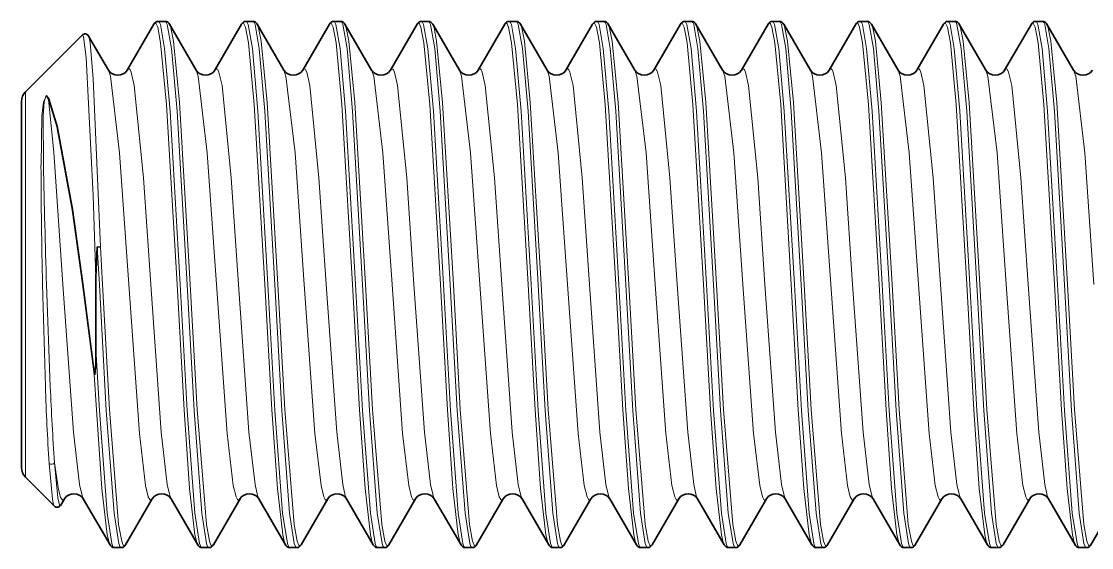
# Model space of a CAD drawing. Extents: x 155 to 1176, y 87 to 946.
# Drawn here: x 567.63 to 573.73, y 196.03 to 199.03 of the extents above; entities that cross this region are included whole.
import ezdxf

# ---------------------------------------------------------------- set-up
doc = ezdxf.new("R2010")
doc.units = 0

msp = doc.modelspace()

# ---------------------------------------------------------------- linework, layer by layer
at = {"color": 7, "lineweight": 35, "ltscale": 0.007572}
for p, q in [((568.3873, 199.0166), (568.2352, 198.7547)), ((568.476, 199.0166), (568.628, 198.7547)), ((568.8873, 199.0166), (568.7352, 198.7547)), ((568.976, 199.0166), (569.128, 198.7547)), ((569.3873, 199.0166), (569.2352, 198.7547)), ((569.476, 199.0166), (569.628, 198.7547)), ((569.8873, 199.0166), (569.7352, 198.7547)), ((569.976, 199.0166), (570.128, 198.7547)), ((570.3873, 199.0166), (570.2352, 198.7547)), ((570.476, 199.0166), (570.628, 198.7547)), ((570.8873, 199.0166), (570.7352, 198.7547)), ((570.976, 199.0166), (571.128, 198.7547)), ((571.3873, 199.0166), (571.2352, 198.7547)), ((571.476, 199.0166), (571.628, 198.7547)), ((571.8873, 199.0166), (571.7352, 198.7547)), ((571.976, 199.0166), (572.128, 198.7547)), ((572.3873, 199.0166), (572.2352, 198.7547)), ((572.476, 199.0166), (572.628, 198.7547)), ((572.8873, 199.0166), (572.7352, 198.7547)), ((572.976, 199.0166), (573.128, 198.7547)), ((573.3873, 199.0166), (573.2352, 198.7547)), ((573.476, 199.0166), (573.628, 198.7547)), ((568.1373, 196.0493), (567.9852, 196.3113)), ((568.226, 196.0493), (568.378, 196.3113)), ((568.6373, 196.0493), (568.4852, 196.3113)), ((568.726, 196.0493), (568.878, 196.3113)), ((569.1373, 196.0493), (568.9852, 196.3113)), ((569.226, 196.0493), (569.378, 196.3113)), ((569.6373, 196.0493), (569.4852, 196.3113)), ((569.726, 196.0493), (569.878, 196.3113)), ((570.1373, 196.0493), (569.9852, 196.3113)), ((570.226, 196.0493), (570.378, 196.3113)), ((570.6373, 196.0493), (570.4852, 196.3113)), ((570.726, 196.0493), (570.878, 196.3113)), ((571.1373, 196.0493), (570.9852, 196.3113)), ((571.226, 196.0493), (571.378, 196.3113)), ((571.6373, 196.0493), (571.4852, 196.3113)), ((571.726, 196.0493), (571.878, 196.3113)), ((572.1373, 196.0493), (571.9852, 196.3113)), ((572.226, 196.0493), (572.378, 196.3113)), ((572.6373, 196.0493), (572.4852, 196.3113)), ((572.726, 196.0493), (572.878, 196.3113)), ((573.1373, 196.0493), (572.9852, 196.3113)), ((573.226, 196.0493), (573.378, 196.3113)), ((573.6373, 196.0493), (573.4852, 196.3113)), ((573.726, 196.0493), (573.878, 196.3113))]:
    msp.add_line(p, q, dxfattribs=at)
at = {"color": 7, "lineweight": 35, "ltscale": 0.000984192}
for p, q in [((568.4119, 199.033), (568.4513, 199.033)), ((568.9119, 199.033), (568.9513, 199.033)), ((569.4119, 199.033), (569.4513, 199.033)), ((569.9119, 199.033), (569.9513, 199.033)), ((570.4119, 199.033), (570.4513, 199.033)), ((570.9119, 199.033), (570.9513, 199.033)), ((571.4119, 199.033), (571.4513, 199.033)), ((571.9119, 199.033), (571.9513, 199.033)), ((572.4119, 199.033), (572.4513, 199.033)), ((572.9119, 199.033), (572.9513, 199.033)), ((573.4119, 199.033), (573.4513, 199.033)), ((568.1619, 196.033), (568.2013, 196.033)), ((568.6619, 196.033), (568.7013, 196.033)), ((569.1619, 196.033), (569.2013, 196.033)), ((569.6619, 196.033), (569.7013, 196.033)), ((570.1619, 196.033), (570.2013, 196.033)), ((570.6619, 196.033), (570.7013, 196.033)), ((571.1619, 196.033), (571.2013, 196.033)), ((571.6619, 196.033), (571.7013, 196.033)), ((572.1619, 196.033), (572.2013, 196.033)), ((572.6619, 196.033), (572.7013, 196.033)), ((573.1619, 196.033), (573.2013, 196.033)), ((573.6619, 196.033), (573.7013, 196.033))]:
    msp.add_line(p, q, dxfattribs=at)
at = {"color": 7, "lineweight": 35, "ltscale": 0.011419}
msp.add_line((567.6558, 198.6321), (567.9788, 198.9551), dxfattribs=at)
at = {"color": 7, "lineweight": 35, "ltscale": 0.005623}
msp.add_line((568.0151, 198.9492), (568.128, 198.7547), dxfattribs=at)
at = {"color": 7, "lineweight": 13, "ltscale": 0.040653}
msp.add_line((567.6558, 197.006), (567.6558, 198.6321), dxfattribs=at)
at = {"color": 7, "lineweight": 35, "ltscale": 0.038561}
msp.add_line((567.6323, 197.0331), (567.6323, 198.5756), dxfattribs=at)
at = {"color": 7, "lineweight": 13, "ltscale": 0.000130621}
msp.add_line((567.787, 198.5882), (567.7902, 198.5923), dxfattribs=at)
at = {"color": 7, "lineweight": 35, "ltscale": 0.000433839}
msp.add_line((568.0649, 197.7473), (568.0822, 197.7465), dxfattribs=at)
at = {"color": 7, "lineweight": 13, "ltscale": 0.005389}
msp.add_line((568.0649, 197.7473), (568.0764, 197.532), dxfattribs=at)
at = {"color": 7, "lineweight": 13, "ltscale": 0.005346}
msp.add_line((568.0822, 197.7465), (568.0936, 197.533), dxfattribs=at)
at = {"color": 7, "lineweight": 13, "ltscale": 0.014523}
msp.add_line((567.7691, 196.9517), (567.7529, 197.5324), dxfattribs=at)
at = {"color": 7, "lineweight": 13, "ltscale": 0.014527}
msp.add_line((567.7969, 196.9523), (567.7756, 197.533), dxfattribs=at)
at = {"color": 7, "lineweight": 13, "ltscale": 0.01295}
msp.add_line((567.9813, 197.533), (568.0476, 197.0192), dxfattribs=at)
at = {"color": 7, "lineweight": 13, "ltscale": 0.012997}
msp.add_line((567.9845, 197.534), (568.0508, 197.0183), dxfattribs=at)
at = {"color": 7, "lineweight": 35, "ltscale": 0.010194}
msp.add_line((568.0566, 197.1658), (568.0566, 197.5735), dxfattribs=at)
at = {"color": 7, "lineweight": 13, "ltscale": 0.017982}
for p, q in [((568.1161, 196.8138), (568.0764, 197.532)), ((568.6161, 196.8138), (568.5764, 197.532)), ((569.1161, 196.8138), (569.0764, 197.532)), ((569.6161, 196.8138), (569.5764, 197.532)), ((570.1161, 196.8138), (570.0764, 197.532)), ((570.6161, 196.8138), (570.5764, 197.532)), ((571.1161, 196.8138), (571.0764, 197.532)), ((571.6161, 196.8138), (571.5764, 197.532)), ((572.1161, 196.8138), (572.0764, 197.532)), ((572.6161, 196.8138), (572.5764, 197.532)), ((573.1161, 196.8138), (573.0764, 197.532)), ((573.6161, 196.8138), (573.5764, 197.532))]:
    msp.add_line(p, q, dxfattribs=at)
at = {"color": 7, "lineweight": 13, "ltscale": 0.017866}
for p, q in [((568.1334, 196.8195), (568.0936, 197.533)), ((568.6334, 196.8195), (568.5936, 197.533)), ((569.1334, 196.8195), (569.0936, 197.533)), ((569.6334, 196.8195), (569.5936, 197.533)), ((570.1334, 196.8195), (570.0936, 197.533)), ((570.6334, 196.8195), (570.5936, 197.533)), ((571.1334, 196.8195), (571.0936, 197.533)), ((571.6334, 196.8195), (571.5936, 197.533)), ((572.1334, 196.8195), (572.0936, 197.533)), ((572.6334, 196.8195), (572.5936, 197.533)), ((573.1334, 196.8195), (573.0936, 197.533)), ((573.6334, 196.8195), (573.5936, 197.533))]:
    msp.add_line(p, q, dxfattribs=at)
at = {"color": 7, "lineweight": 13, "ltscale": 0.017907}
for p, q in [((568.5594, 196.8178), (568.5196, 197.533)), ((569.0594, 196.8178), (569.0196, 197.533)), ((569.5594, 196.8178), (569.5196, 197.533)), ((570.0594, 196.8178), (570.0196, 197.533)), ((570.5594, 196.8178), (570.5196, 197.533)), ((571.0594, 196.8178), (571.0196, 197.533)), ((571.5594, 196.8178), (571.5196, 197.533)), ((572.0594, 196.8178), (572.0196, 197.533)), ((572.5594, 196.8178), (572.5196, 197.533)), ((573.0594, 196.8178), (573.0196, 197.533)), ((573.5594, 196.8178), (573.5196, 197.533))]:
    msp.add_line(p, q, dxfattribs=at)
at = {"color": 7, "lineweight": 13, "ltscale": 0.018029}
for p, q in [((568.5767, 196.8138), (568.5369, 197.5339)), ((569.0767, 196.8138), (569.0369, 197.5339)), ((569.5767, 196.8138), (569.5369, 197.5339)), ((570.0767, 196.8138), (570.0369, 197.5339)), ((570.5767, 196.8138), (570.5369, 197.5339)), ((571.0767, 196.8138), (571.0369, 197.5339)), ((571.5767, 196.8138), (571.5369, 197.5339)), ((572.0767, 196.8138), (572.0369, 197.5339)), ((572.5767, 196.8138), (572.5369, 197.5339)), ((573.0767, 196.8138), (573.0369, 197.5339)), ((573.5767, 196.8138), (573.5369, 197.5339))]:
    msp.add_line(p, q, dxfattribs=at)
at = {"color": 7, "lineweight": 13, "ltscale": 0.008813}
msp.add_line((568.0767, 196.8138), (568.0566, 197.1658), dxfattribs=at)
at = {"color": 7, "lineweight": 35, "ltscale": 0.013569}
msp.add_line((567.6323, 196.4904), (567.6323, 197.0331), dxfattribs=at)
at = {"color": 7, "lineweight": 13, "ltscale": 0.014305}
msp.add_line((567.6558, 196.4338), (567.6558, 197.006), dxfattribs=at)
at = {"color": 7, "lineweight": 35, "ltscale": 8.25809e-05}
msp.add_line((568.0476, 197.0192), (568.0508, 197.0183), dxfattribs=at)
at = {"color": 7, "lineweight": 13, "ltscale": 0.005044}
msp.add_line((568.0594, 196.8178), (568.0476, 197.0192), dxfattribs=at)
at = {"color": 7, "lineweight": 35, "ltscale": 0.005815}
msp.add_line((567.6558, 196.4338), (567.8203, 196.2693), dxfattribs=at)
at = {"color": 7, "lineweight": 35, "ltscale": 0.001036}
msp.add_line((567.8572, 196.2754), (567.878, 196.3112), dxfattribs=at)
at = {"color": 7, "lineweight": 13}
for points in [[(568.5196, 197.533), (568.4591, 198.5597), (568.4257, 198.9106), (568.4088, 198.9993), (568.4002, 199.0193), (568.3973, 199.0221), (568.3959, 199.0228), (568.3937, 199.0229), (568.3916, 199.0219), (568.3873, 199.0166)], [(568.5369, 197.5339), (568.4797, 198.5211), (568.4483, 198.8789), (568.4243, 199.015), (568.4188, 199.0274), (568.4161, 199.031), (568.4133, 199.0327), (568.4119, 199.033)], [(568.5764, 197.532), (568.5191, 198.5204), (568.4877, 198.8787), (568.4636, 199.015), (568.4581, 199.0274), (568.4554, 199.031), (568.4526, 199.0327), (568.4513, 199.033)], [(568.5936, 197.533), (568.5323, 198.5712), (568.4984, 198.9202), (568.4835, 198.997), (568.476, 199.0166)], [(569.0196, 197.533), (568.9591, 198.5597), (568.9257, 198.9106), (568.9088, 198.9993), (568.9002, 199.0193), (568.8973, 199.0221), (568.8959, 199.0228), (568.8937, 199.0229), (568.8916, 199.0219), (568.8873, 199.0166)], [(569.0369, 197.5339), (568.9797, 198.5211), (568.9483, 198.8789), (568.9243, 199.015), (568.9188, 199.0274), (568.9161, 199.031), (568.9133, 199.0327), (568.9119, 199.033)], [(569.0764, 197.532), (569.0191, 198.5204), (568.9877, 198.8787), (568.9636, 199.015), (568.9581, 199.0274), (568.9554, 199.031), (568.9526, 199.0327), (568.9513, 199.033)], [(569.0936, 197.533), (569.0323, 198.5712), (568.9984, 198.9202), (568.9835, 198.997), (568.976, 199.0166)], [(569.5196, 197.533), (569.4591, 198.5597), (569.4257, 198.9106), (569.4088, 198.9993), (569.4002, 199.0193), (569.3973, 199.0221), (569.3959, 199.0228), (569.3937, 199.0229), (569.3916, 199.0219), (569.3873, 199.0166)], [(569.5369, 197.5339), (569.4797, 198.5211), (569.4483, 198.8789), (569.4243, 199.015), (569.4188, 199.0274), (569.4161, 199.031), (569.4133, 199.0327), (569.4119, 199.033)], [(569.5764, 197.532), (569.5191, 198.5204), (569.4877, 198.8787), (569.4636, 199.015), (569.4581, 199.0274), (569.4554, 199.031), (569.4526, 199.0327), (569.4513, 199.033)], [(569.5936, 197.533), (569.5323, 198.5712), (569.4984, 198.9202), (569.4835, 198.997), (569.476, 199.0166)], [(570.0196, 197.533), (569.9591, 198.5597), (569.9257, 198.9106), (569.9088, 198.9993), (569.9002, 199.0193), (569.8973, 199.0221), (569.8959, 199.0228), (569.8937, 199.0229), (569.8916, 199.0219), (569.8873, 199.0166)], [(570.0369, 197.5339), (569.9797, 198.5211), (569.9483, 198.8789), (569.9243, 199.015), (569.9188, 199.0274), (569.9161, 199.031), (569.9133, 199.0327), (569.9119, 199.033)], [(570.0764, 197.532), (570.0191, 198.5204), (569.9877, 198.8787), (569.9636, 199.015), (569.9581, 199.0274), (569.9554, 199.031), (569.9526, 199.0327), (569.9513, 199.033)], [(570.0936, 197.533), (570.0323, 198.5712), (569.9984, 198.9202), (569.9835, 198.997), (569.976, 199.0166)], [(570.5196, 197.533), (570.4591, 198.5597), (570.4257, 198.9106), (570.4088, 198.9993), (570.4002, 199.0193), (570.3973, 199.0221), (570.3959, 199.0228), (570.3937, 199.0229), (570.3916, 199.0219), (570.3873, 199.0166)], [(570.5369, 197.5339), (570.4797, 198.5211), (570.4483, 198.8789), (570.4243, 199.015), (570.4188, 199.0274), (570.4161, 199.031), (570.4133, 199.0327), (570.4119, 199.033)], [(570.5764, 197.532), (570.5191, 198.5204), (570.4877, 198.8787), (570.4636, 199.015), (570.4581, 199.0274), (570.4554, 199.031), (570.4526, 199.0327), (570.4513, 199.033)], [(570.5936, 197.533), (570.5323, 198.5712), (570.4984, 198.9202), (570.4835, 198.997), (570.476, 199.0166)], [(571.0196, 197.533), (570.9591, 198.5597), (570.9257, 198.9106), (570.9088, 198.9993), (570.9002, 199.0193), (570.8973, 199.0221), (570.8959, 199.0228), (570.8937, 199.0229), (570.8916, 199.0219), (570.8873, 199.0166)], [(571.0369, 197.5339), (570.9797, 198.5211), (570.9483, 198.8789), (570.9243, 199.015), (570.9188, 199.0274), (570.9161, 199.031), (570.9133, 199.0327), (570.9119, 199.033)], [(571.0764, 197.532), (571.0191, 198.5204), (570.9877, 198.8787), (570.9636, 199.015), (570.9581, 199.0274), (570.9554, 199.031), (570.9526, 199.0327), (570.9513, 199.033)], [(571.0936, 197.533), (571.0323, 198.5712), (570.9984, 198.9202), (570.9835, 198.997), (570.976, 199.0166)], [(571.5196, 197.533), (571.4591, 198.5597), (571.4257, 198.9106), (571.4088, 198.9993), (571.4002, 199.0193), (571.3973, 199.0221), (571.3959, 199.0228), (571.3937, 199.0229), (571.3916, 199.0219), (571.3873, 199.0166)], [(571.5369, 197.5339), (571.4797, 198.5211), (571.4483, 198.8789), (571.4243, 199.015), (571.4188, 199.0274), (571.4161, 199.031), (571.4133, 199.0327), (571.4119, 199.033)], [(571.5764, 197.532), (571.5191, 198.5204), (571.4877, 198.8787), (571.4636, 199.015), (571.4581, 199.0274), (571.4554, 199.031), (571.4526, 199.0327), (571.4513, 199.033)], [(571.5936, 197.533), (571.5323, 198.5712), (571.4984, 198.9202), (571.4835, 198.997), (571.476, 199.0166)], [(572.0196, 197.533), (571.9591, 198.5597), (571.9257, 198.9106), (571.9088, 198.9993), (571.9002, 199.0193), (571.8973, 199.0221), (571.8959, 199.0228), (571.8937, 199.0229), (571.8916, 199.0219), (571.8873, 199.0166)], [(572.0369, 197.5339), (571.9797, 198.5211), (571.9483, 198.8789), (571.9243, 199.015), (571.9188, 199.0274), (571.9161, 199.031), (571.9133, 199.0327), (571.9119, 199.033)], [(572.0764, 197.532), (572.0191, 198.5204), (571.9877, 198.8787), (571.9636, 199.015), (571.9581, 199.0274), (571.9554, 199.031), (571.9526, 199.0327), (571.9513, 199.033)], [(572.0936, 197.533), (572.0323, 198.5712), (571.9984, 198.9202), (571.9835, 198.997), (571.976, 199.0166)], [(572.5196, 197.533), (572.4591, 198.5597), (572.4257, 198.9106), (572.4088, 198.9993), (572.4002, 199.0193), (572.3973, 199.0221), (572.3959, 199.0228), (572.3937, 199.0229), (572.3916, 199.0219), (572.3873, 199.0166)], [(572.5369, 197.5339), (572.4797, 198.5211), (572.4483, 198.8789), (572.4243, 199.015), (572.4188, 199.0274), (572.4161, 199.031), (572.4133, 199.0327), (572.4119, 199.033)], [(572.5764, 197.532), (572.5191, 198.5204), (572.4877, 198.8787), (572.4636, 199.015), (572.4581, 199.0274), (572.4554, 199.031), (572.4526, 199.0327), (572.4513, 199.033)], [(572.5936, 197.533), (572.5323, 198.5712), (572.4984, 198.9202), (572.4835, 198.997), (572.476, 199.0166)], [(573.0196, 197.533), (572.9591, 198.5597), (572.9257, 198.9106), (572.9088, 198.9993), (572.9002, 199.0193), (572.8973, 199.0221), (572.8959, 199.0228), (572.8937, 199.0229), (572.8916, 199.0219), (572.8873, 199.0166)], [(573.0369, 197.5339), (572.9797, 198.5211), (572.9483, 198.8789), (572.9243, 199.015), (572.9188, 199.0274), (572.9161, 199.031), (572.9133, 199.0327), (572.9119, 199.033)], [(573.0764, 197.532), (573.0191, 198.5204), (572.9877, 198.8787), (572.9636, 199.015), (572.9581, 199.0274), (572.9554, 199.031), (572.9526, 199.0327), (572.9513, 199.033)], [(573.0936, 197.533), (573.0323, 198.5712), (572.9984, 198.9202), (572.9835, 198.997), (572.976, 199.0166)], [(573.5196, 197.533), (573.4591, 198.5597), (573.4257, 198.9106), (573.4088, 198.9993), (573.4002, 199.0193), (573.3973, 199.0221), (573.3959, 199.0228), (573.3937, 199.0229), (573.3916, 199.0219), (573.3873, 199.0166)], [(573.5369, 197.5339), (573.4797, 198.5211), (573.4483, 198.8789), (573.4243, 199.015), (573.4188, 199.0274), (573.4161, 199.031), (573.4133, 199.0327), (573.4119, 199.033)], [(573.5764, 197.532), (573.5191, 198.5204), (573.4877, 198.8787), (573.4636, 199.015), (573.4581, 199.0274), (573.4554, 199.031), (573.4526, 199.0327), (573.4513, 199.033)], [(573.5936, 197.533), (573.5323, 198.5712), (573.4984, 198.9202), (573.4835, 198.997), (573.476, 199.0166)], [(567.9788, 198.9551), (567.9799, 198.9559), (567.9814, 198.9558), (567.9832, 198.9541), (567.9866, 198.9455), (568.0021, 198.8269), (568.0404, 198.0396), (568.0566, 197.5735)], [(568.0151, 198.9492), (568.0181, 198.9413), (568.0242, 198.9101), (568.0417, 198.7084), (568.0822, 197.7465)], [(568.128, 198.7547), (568.1399, 198.7208), (568.1918, 198.2845), (568.2441, 197.533)], [(568.2352, 198.7547), (568.2393, 198.76), (568.2413, 198.7616), (568.2443, 198.7623), (568.2458, 198.7621), (568.2488, 198.7602), (568.2518, 198.7565), (568.2579, 198.744), (568.2755, 198.6683), (568.3279, 198.1414), (568.3691, 197.533)], [(568.628, 198.7547), (568.6399, 198.7208), (568.6918, 198.2845), (568.7441, 197.533)], [(568.7352, 198.7547), (568.7393, 198.76), (568.7413, 198.7616), (568.7443, 198.7623), (568.7458, 198.7621), (568.7488, 198.7602), (568.7518, 198.7565), (568.7579, 198.744), (568.7755, 198.6683), (568.8279, 198.1414), (568.8691, 197.533)], [(569.128, 198.7547), (569.1399, 198.7208), (569.1918, 198.2845), (569.2441, 197.533)], [(569.2352, 198.7547), (569.2393, 198.76), (569.2413, 198.7616), (569.2443, 198.7623), (569.2458, 198.7621), (569.2488, 198.7602), (569.2518, 198.7565), (569.2579, 198.744), (569.2755, 198.6683), (569.3279, 198.1414), (569.3691, 197.533)], [(569.628, 198.7547), (569.6399, 198.7208), (569.6918, 198.2845), (569.7441, 197.533)], [(569.7352, 198.7547), (569.7393, 198.76), (569.7413, 198.7616), (569.7443, 198.7623), (569.7458, 198.7621), (569.7488, 198.7602), (569.7518, 198.7565), (569.7579, 198.744), (569.7755, 198.6683), (569.8279, 198.1414), (569.8691, 197.533)], [(570.128, 198.7547), (570.1399, 198.7208), (570.1918, 198.2845), (570.2441, 197.533)], [(570.2352, 198.7547), (570.2393, 198.76), (570.2413, 198.7616), (570.2443, 198.7623), (570.2458, 198.7621), (570.2488, 198.7602), (570.2518, 198.7565), (570.2579, 198.744), (570.2755, 198.6683), (570.3279, 198.1414), (570.3691, 197.533)], [(570.628, 198.7547), (570.6399, 198.7208), (570.6918, 198.2845), (570.7441, 197.533)], [(570.7352, 198.7547), (570.7393, 198.76), (570.7413, 198.7616), (570.7443, 198.7623), (570.7458, 198.7621), (570.7488, 198.7602), (570.7518, 198.7565), (570.7579, 198.744), (570.7755, 198.6683), (570.8279, 198.1414), (570.8691, 197.533)], [(571.128, 198.7547), (571.1399, 198.7208), (571.1918, 198.2845), (571.2441, 197.533)], [(571.2352, 198.7547), (571.2393, 198.76), (571.2413, 198.7616), (571.2443, 198.7623), (571.2458, 198.7621), (571.2488, 198.7602), (571.2518, 198.7565), (571.2579, 198.744), (571.2755, 198.6683), (571.3279, 198.1414), (571.3691, 197.533)], [(571.628, 198.7547), (571.6399, 198.7208), (571.6918, 198.2845), (571.7441, 197.533)], [(571.7352, 198.7547), (571.7393, 198.76), (571.7413, 198.7616), (571.7443, 198.7623), (571.7458, 198.7621), (571.7488, 198.7602), (571.7518, 198.7565), (571.7579, 198.744), (571.7755, 198.6683), (571.8279, 198.1414), (571.8691, 197.533)], [(572.128, 198.7547), (572.1399, 198.7208), (572.1918, 198.2845), (572.2441, 197.533)], [(572.2352, 198.7547), (572.2393, 198.76), (572.2413, 198.7616), (572.2443, 198.7623), (572.2458, 198.7621), (572.2488, 198.7602), (572.2518, 198.7565), (572.2579, 198.744), (572.2755, 198.6683), (572.3279, 198.1414), (572.3691, 197.533)], [(572.628, 198.7547), (572.6399, 198.7208), (572.6918, 198.2845), (572.7441, 197.533)], [(572.7352, 198.7547), (572.7393, 198.76), (572.7413, 198.7616), (572.7443, 198.7623), (572.7458, 198.7621), (572.7488, 198.7602), (572.7518, 198.7565), (572.7579, 198.744), (572.7755, 198.6683), (572.8279, 198.1414), (572.8691, 197.533)], [(573.128, 198.7547), (573.1399, 198.7208), (573.1918, 198.2845), (573.2441, 197.533)], [(573.2352, 198.7547), (573.2393, 198.76), (573.2413, 198.7616), (573.2443, 198.7623), (573.2458, 198.7621), (573.2488, 198.7602), (573.2518, 198.7565), (573.2579, 198.744), (573.2755, 198.6683), (573.3279, 198.1414), (573.3691, 197.533)], [(573.628, 198.7547), (573.6399, 198.7208), (573.6918, 198.2845), (573.7441, 197.533)], [(567.744, 198.2119), (567.7496, 198.4937), (567.7578, 198.5717), (567.7761, 198.6109), (567.7902, 198.5923)], [(567.7582, 198.2152), (567.757, 198.4972), (567.7615, 198.574), (567.7732, 198.6097), (567.787, 198.5882)], [(567.787, 198.5882), (567.8342, 198.4321), (567.9217, 197.9577), (567.9813, 197.533)], [(567.787, 198.5882), (567.8165, 198.2881), (567.8691, 197.533)], [(567.7902, 198.5923), (567.8373, 198.4357), (567.9248, 197.96), (567.9845, 197.534)], [(567.8691, 197.533), (567.9291, 196.6914), (567.9635, 196.3933), (567.9779, 196.3291), (567.9852, 196.3113)], [(568.2441, 197.533), (568.3048, 196.6841), (568.3396, 196.3871), (568.3555, 196.3216), (568.3636, 196.3065), (568.3677, 196.3038), (568.3718, 196.3043), (568.3759, 196.3081), (568.378, 196.3113)], [(568.3691, 197.533), (568.4291, 196.6914), (568.4635, 196.3933), (568.4779, 196.3291), (568.4852, 196.3113)], [(568.7441, 197.533), (568.8048, 196.6841), (568.8396, 196.3871), (568.8555, 196.3216), (568.8636, 196.3065), (568.8677, 196.3038), (568.8718, 196.3043), (568.8759, 196.3081), (568.878, 196.3113)], [(568.8691, 197.533), (568.9291, 196.6914), (568.9635, 196.3933), (568.9779, 196.3291), (568.9852, 196.3113)], [(569.2441, 197.533), (569.3048, 196.6841), (569.3396, 196.3871), (569.3555, 196.3216), (569.3636, 196.3065), (569.3677, 196.3038), (569.3718, 196.3043), (569.3759, 196.3081), (569.378, 196.3113)], [(569.3691, 197.533), (569.4291, 196.6914), (569.4635, 196.3933), (569.4779, 196.3291), (569.4852, 196.3113)], [(569.7441, 197.533), (569.8048, 196.6841), (569.8396, 196.3871), (569.8555, 196.3216), (569.8636, 196.3065), (569.8677, 196.3038), (569.8718, 196.3043), (569.8759, 196.3081), (569.878, 196.3113)], [(569.8691, 197.533), (569.9291, 196.6914), (569.9635, 196.3933), (569.9779, 196.3291), (569.9852, 196.3113)], [(570.2441, 197.533), (570.3048, 196.6841), (570.3396, 196.3871), (570.3555, 196.3216), (570.3636, 196.3065), (570.3677, 196.3038), (570.3718, 196.3043), (570.3759, 196.3081), (570.378, 196.3113)], [(570.3691, 197.533), (570.4291, 196.6914), (570.4635, 196.3933), (570.4779, 196.3291), (570.4852, 196.3113)], [(570.7441, 197.533), (570.8048, 196.6841), (570.8396, 196.3871), (570.8555, 196.3216), (570.8636, 196.3065), (570.8677, 196.3038), (570.8718, 196.3043), (570.8759, 196.3081), (570.878, 196.3113)], [(570.8691, 197.533), (570.9291, 196.6914), (570.9635, 196.3933), (570.9779, 196.3291), (570.9852, 196.3113)], [(571.2441, 197.533), (571.3048, 196.6841), (571.3396, 196.3871), (571.3555, 196.3216), (571.3636, 196.3065), (571.3677, 196.3038), (571.3718, 196.3043), (571.3759, 196.3081), (571.378, 196.3113)], [(571.3691, 197.533), (571.4291, 196.6914), (571.4635, 196.3933), (571.4779, 196.3291), (571.4852, 196.3113)], [(571.7441, 197.533), (571.8048, 196.6841), (571.8396, 196.3871), (571.8555, 196.3216), (571.8636, 196.3065), (571.8677, 196.3038), (571.8718, 196.3043), (571.8759, 196.3081), (571.878, 196.3113)], [(571.8691, 197.533), (571.9291, 196.6914), (571.9635, 196.3933), (571.9779, 196.3291), (571.9852, 196.3113)], [(572.2441, 197.533), (572.3048, 196.6841), (572.3396, 196.3871), (572.3555, 196.3216), (572.3636, 196.3065), (572.3677, 196.3038), (572.3718, 196.3043), (572.3759, 196.3081), (572.378, 196.3113)], [(572.3691, 197.533), (572.4291, 196.6914), (572.4635, 196.3933), (572.4779, 196.3291), (572.4852, 196.3113)], [(572.7441, 197.533), (572.8048, 196.6841), (572.8396, 196.3871), (572.8555, 196.3216), (572.8636, 196.3065), (572.8677, 196.3038), (572.8718, 196.3043), (572.8759, 196.3081), (572.878, 196.3113)], [(572.8691, 197.533), (572.9291, 196.6914), (572.9635, 196.3933), (572.9779, 196.3291), (572.9852, 196.3113)], [(573.2441, 197.533), (573.3048, 196.6841), (573.3396, 196.3871), (573.3555, 196.3216), (573.3636, 196.3065), (573.3677, 196.3038), (573.3718, 196.3043), (573.3759, 196.3081), (573.378, 196.3113)], [(573.3691, 197.533), (573.4291, 196.6914), (573.4635, 196.3933), (573.4779, 196.3291), (573.4852, 196.3113)], [(568.1373, 196.0493), (568.1319, 196.0619), (568.1213, 196.1064), (568.0908, 196.3702), (568.0594, 196.8178)], [(568.1619, 196.033), (568.1604, 196.0333), (568.1573, 196.0356), (568.1542, 196.0401), (568.1479, 196.056), (568.1208, 196.2283), (568.0767, 196.8138)], [(568.2013, 196.033), (568.1997, 196.0333), (568.1967, 196.0356), (568.1935, 196.0401), (568.1873, 196.056), (568.1602, 196.2283), (568.1161, 196.8138)], [(568.226, 196.0493), (568.2216, 196.044), (568.2193, 196.043), (568.217, 196.0433), (568.2156, 196.0441), (568.2126, 196.0473), (568.2037, 196.0692), (568.1863, 196.1647), (568.1334, 196.8195)], [(568.6373, 196.0493), (568.6319, 196.0619), (568.6213, 196.1064), (568.5908, 196.3702), (568.5594, 196.8178)], [(568.6619, 196.033), (568.6604, 196.0333), (568.6573, 196.0356), (568.6542, 196.0401), (568.6479, 196.056), (568.6208, 196.2283), (568.5767, 196.8138)], [(568.7013, 196.033), (568.6997, 196.0333), (568.6967, 196.0356), (568.6935, 196.0401), (568.6873, 196.056), (568.6602, 196.2283), (568.6161, 196.8138)], [(568.726, 196.0493), (568.7216, 196.044), (568.7193, 196.043), (568.717, 196.0433), (568.7156, 196.0441), (568.7126, 196.0473), (568.7037, 196.0692), (568.6863, 196.1647), (568.6334, 196.8195)], [(569.1373, 196.0493), (569.1319, 196.0619), (569.1213, 196.1064), (569.0908, 196.3702), (569.0594, 196.8178)], [(569.1619, 196.033), (569.1604, 196.0333), (569.1573, 196.0356), (569.1542, 196.0401), (569.1479, 196.056), (569.1208, 196.2283), (569.0767, 196.8138)], [(569.2013, 196.033), (569.1997, 196.0333), (569.1967, 196.0356), (569.1935, 196.0401), (569.1873, 196.056), (569.1602, 196.2283), (569.1161, 196.8138)], [(569.226, 196.0493), (569.2216, 196.044), (569.2193, 196.043), (569.217, 196.0433), (569.2156, 196.0441), (569.2126, 196.0473), (569.2037, 196.0692), (569.1863, 196.1647), (569.1334, 196.8195)], [(569.6373, 196.0493), (569.6319, 196.0619), (569.6213, 196.1064), (569.5908, 196.3702), (569.5594, 196.8178)], [(569.6619, 196.033), (569.6604, 196.0333), (569.6573, 196.0356), (569.6542, 196.0401), (569.6479, 196.056), (569.6208, 196.2283), (569.5767, 196.8138)], [(569.7013, 196.033), (569.6997, 196.0333), (569.6967, 196.0356), (569.6935, 196.0401), (569.6873, 196.056), (569.6602, 196.2283), (569.6161, 196.8138)], [(569.726, 196.0493), (569.7216, 196.044), (569.7193, 196.043), (569.717, 196.0433), (569.7156, 196.0441), (569.7126, 196.0473), (569.7037, 196.0692), (569.6863, 196.1647), (569.6334, 196.8195)], [(570.1373, 196.0493), (570.1319, 196.0619), (570.1213, 196.1064), (570.0908, 196.3702), (570.0594, 196.8178)], [(570.1619, 196.033), (570.1604, 196.0333), (570.1573, 196.0356), (570.1542, 196.0401), (570.1479, 196.056), (570.1208, 196.2283), (570.0767, 196.8138)], [(570.2013, 196.033), (570.1997, 196.0333), (570.1967, 196.0356), (570.1935, 196.0401), (570.1873, 196.056), (570.1602, 196.2283), (570.1161, 196.8138)], [(570.226, 196.0493), (570.2216, 196.044), (570.2193, 196.043), (570.217, 196.0433), (570.2156, 196.0441), (570.2126, 196.0473), (570.2037, 196.0692), (570.1863, 196.1647), (570.1334, 196.8195)], [(570.6373, 196.0493), (570.6319, 196.0619), (570.6213, 196.1064), (570.5908, 196.3702), (570.5594, 196.8178)], [(570.6619, 196.033), (570.6604, 196.0333), (570.6573, 196.0356), (570.6542, 196.0401), (570.6479, 196.056), (570.6208, 196.2283), (570.5767, 196.8138)], [(570.7013, 196.033), (570.6997, 196.0333), (570.6967, 196.0356), (570.6935, 196.0401), (570.6873, 196.056), (570.6602, 196.2283), (570.6161, 196.8138)], [(570.726, 196.0493), (570.7216, 196.044), (570.7193, 196.043), (570.717, 196.0433), (570.7156, 196.0441), (570.7126, 196.0473), (570.7037, 196.0692), (570.6863, 196.1647), (570.6334, 196.8195)], [(571.1373, 196.0493), (571.1319, 196.0619), (571.1213, 196.1064), (571.0908, 196.3702), (571.0594, 196.8178)], [(571.1619, 196.033), (571.1604, 196.0333), (571.1573, 196.0356), (571.1542, 196.0401), (571.1479, 196.056), (571.1208, 196.2283), (571.0767, 196.8138)], [(571.2013, 196.033), (571.1997, 196.0333), (571.1967, 196.0356), (571.1935, 196.0401), (571.1873, 196.056), (571.1602, 196.2283), (571.1161, 196.8138)], [(571.226, 196.0493), (571.2216, 196.044), (571.2193, 196.043), (571.217, 196.0433), (571.2156, 196.0441), (571.2126, 196.0473), (571.2037, 196.0692), (571.1863, 196.1647), (571.1334, 196.8195)], [(571.6373, 196.0493), (571.6319, 196.0619), (571.6213, 196.1064), (571.5908, 196.3702), (571.5594, 196.8178)], [(571.6619, 196.033), (571.6604, 196.0333), (571.6573, 196.0356), (571.6542, 196.0401), (571.6479, 196.056), (571.6208, 196.2283), (571.5767, 196.8138)], [(571.7013, 196.033), (571.6997, 196.0333), (571.6967, 196.0356), (571.6935, 196.0401), (571.6873, 196.056), (571.6602, 196.2283), (571.6161, 196.8138)], [(571.726, 196.0493), (571.7216, 196.044), (571.7193, 196.043), (571.717, 196.0433), (571.7156, 196.0441), (571.7126, 196.0473), (571.7037, 196.0692), (571.6863, 196.1647), (571.6334, 196.8195)], [(572.1373, 196.0493), (572.1319, 196.0619), (572.1213, 196.1064), (572.0908, 196.3702), (572.0594, 196.8178)], [(572.1619, 196.033), (572.1604, 196.0333), (572.1573, 196.0356), (572.1542, 196.0401), (572.1479, 196.056), (572.1208, 196.2283), (572.0767, 196.8138)], [(572.2013, 196.033), (572.1997, 196.0333), (572.1967, 196.0356), (572.1935, 196.0401), (572.1873, 196.056), (572.1602, 196.2283), (572.1161, 196.8138)], [(572.226, 196.0493), (572.2216, 196.044), (572.2193, 196.043), (572.217, 196.0433), (572.2156, 196.0441), (572.2126, 196.0473), (572.2037, 196.0692), (572.1863, 196.1647), (572.1334, 196.8195)], [(572.6373, 196.0493), (572.6319, 196.0619), (572.6213, 196.1064), (572.5908, 196.3702), (572.5594, 196.8178)], [(572.6619, 196.033), (572.6604, 196.0333), (572.6573, 196.0356), (572.6542, 196.0401), (572.6479, 196.056), (572.6208, 196.2283), (572.5767, 196.8138)], [(572.7013, 196.033), (572.6997, 196.0333), (572.6967, 196.0356), (572.6935, 196.0401), (572.6873, 196.056), (572.6602, 196.2283), (572.6161, 196.8138)], [(572.726, 196.0493), (572.7216, 196.044), (572.7193, 196.043), (572.717, 196.0433), (572.7156, 196.0441), (572.7126, 196.0473), (572.7037, 196.0692), (572.6863, 196.1647), (572.6334, 196.8195)], [(573.1373, 196.0493), (573.1319, 196.0619), (573.1213, 196.1064), (573.0908, 196.3702), (573.0594, 196.8178)], [(573.1619, 196.033), (573.1604, 196.0333), (573.1573, 196.0356), (573.1542, 196.0401), (573.1479, 196.056), (573.1208, 196.2283), (573.0767, 196.8138)], [(573.2013, 196.033), (573.1997, 196.0333), (573.1967, 196.0356), (573.1935, 196.0401), (573.1873, 196.056), (573.1602, 196.2283), (573.1161, 196.8138)], [(573.226, 196.0493), (573.2216, 196.044), (573.2193, 196.043), (573.217, 196.0433), (573.2156, 196.0441), (573.2126, 196.0473), (573.2037, 196.0692), (573.1863, 196.1647), (573.1334, 196.8195)], [(573.6373, 196.0493), (573.6319, 196.0619), (573.6213, 196.1064), (573.5908, 196.3702), (573.5594, 196.8178)], [(573.6619, 196.033), (573.6604, 196.0333), (573.6573, 196.0356), (573.6542, 196.0401), (573.6479, 196.056), (573.6208, 196.2283), (573.5767, 196.8138)], [(573.7013, 196.033), (573.6997, 196.0333), (573.6967, 196.0356), (573.6935, 196.0401), (573.6873, 196.056), (573.6602, 196.2283), (573.6161, 196.8138)], [(573.726, 196.0493), (573.7216, 196.044), (573.7193, 196.043), (573.717, 196.0433), (573.7156, 196.0441), (573.7126, 196.0473), (573.7037, 196.0692), (573.6863, 196.1647), (573.6334, 196.8195)], [(567.7902, 196.5125), (567.8094, 196.3091), (567.816, 196.278), (567.8193, 196.2704), (567.8203, 196.2693)], [(567.8216, 196.5166), (567.8405, 196.3158), (567.8469, 196.2839), (567.8502, 196.2755), (567.8517, 196.2734), (567.8537, 196.2725), (567.8549, 196.2728), (567.8572, 196.2754)], [(567.8216, 196.5166), (567.8439, 196.3646), (567.8558, 196.3209), (567.8623, 196.3081), (567.8656, 196.3048), (567.8681, 196.3037), (567.8706, 196.3038), (567.873, 196.3051), (567.878, 196.3112)]]:
    msp.add_lwpolyline(points, dxfattribs=at)
at = {"color": 7, "lineweight": 35}
msp.add_lwpolyline([(568.0566, 197.5735), (568.064, 197.7468), (568.0649, 197.7473)], dxfattribs=at)
for centre, radius, start, end in [((568.4134, 199.0044), 0.0287, 92.87415, 154.89753), ((568.4496, 199.0041), 0.0291, 25.47374, 86.71014), ((568.9134, 199.0044), 0.0287, 92.87415, 154.89753), ((568.9496, 199.0041), 0.0291, 25.47374, 86.71014), ((569.4134, 199.0044), 0.0287, 92.87415, 154.89753), ((569.4496, 199.0041), 0.0291, 25.47374, 86.71014), ((569.9134, 199.0044), 0.0287, 92.87415, 154.89753), ((569.9496, 199.0041), 0.0291, 25.47374, 86.71014), ((570.4134, 199.0044), 0.0287, 92.87415, 154.89753), ((570.4496, 199.0041), 0.0291, 25.47374, 86.71014), ((570.9134, 199.0044), 0.0287, 92.87415, 154.89753), ((570.9496, 199.0041), 0.0291, 25.47374, 86.71014), ((571.4134, 199.0044), 0.0287, 92.87415, 154.89753), ((571.4496, 199.0041), 0.0291, 25.47375, 86.71014), ((571.9134, 199.0044), 0.0287, 92.87415, 154.89753), ((571.9496, 199.0041), 0.0291, 25.47374, 86.71014), ((572.4134, 199.0044), 0.0287, 92.87415, 154.89753), ((572.4496, 199.0041), 0.0291, 25.47374, 86.71014), ((572.9134, 199.0044), 0.0287, 92.87415, 154.89753), ((572.9496, 199.0041), 0.0291, 25.47375, 86.71014), ((573.4134, 199.0044), 0.0287, 92.87415, 154.89753), ((573.4496, 199.0041), 0.0291, 25.47375, 86.71014), ((567.9947, 198.939), 0.0227, 26.661, 134.72067), ((568.1806, 198.7895), 0.0632, 213.52576, 270.91666), ((568.1826, 198.7895), 0.0632, 269.08194, 326.47445), ((568.6806, 198.7895), 0.0632, 213.52576, 270.91667), ((568.6826, 198.7895), 0.0632, 269.08195, 326.47445), ((569.1806, 198.7895), 0.0632, 213.52576, 270.91666), ((569.1826, 198.7895), 0.0632, 269.08194, 326.47445), ((569.6806, 198.7895), 0.0632, 213.52576, 270.91666), ((569.6826, 198.7895), 0.0632, 269.08194, 326.47445), ((570.1806, 198.7895), 0.0632, 213.52576, 270.91667), ((570.1826, 198.7895), 0.0632, 269.08194, 326.47445), ((570.6806, 198.7895), 0.0632, 213.52576, 270.91666), ((570.6826, 198.7895), 0.0632, 269.08193, 326.47445), ((571.1806, 198.7895), 0.0632, 213.52576, 270.91666), ((571.1826, 198.7895), 0.0632, 269.08194, 326.47445), ((571.6806, 198.7895), 0.0632, 213.52576, 270.91665), ((571.6826, 198.7895), 0.0632, 269.08193, 326.47445), ((572.1806, 198.7895), 0.0632, 213.52576, 270.91666), ((572.1826, 198.7895), 0.0632, 269.08194, 326.47445), ((572.6806, 198.7895), 0.0632, 213.52576, 270.91666), ((572.6826, 198.7895), 0.0632, 269.08194, 326.47445), ((573.1806, 198.7895), 0.0632, 213.52576, 270.91664), ((573.1826, 198.7895), 0.0632, 269.08192, 326.47445), ((573.6806, 198.7895), 0.0632, 213.52576, 270.91666), ((573.6826, 198.7895), 0.0632, 269.08194, 326.47445), ((567.7124, 198.5756), 0.08, 135.00449, 179.9955), ((567.1899, 197.12), 0.8671, 353.26303, 3.02624), ((567.7124, 196.4904), 0.08, 180.0045, 224.99551), ((567.9306, 196.2764), 0.0632, 89.08128, 146.49619), ((567.9326, 196.2764), 0.0632, 33.52555, 90.91806), ((568.4306, 196.2764), 0.0632, 89.08334, 146.47424), ((568.4326, 196.2764), 0.0632, 33.52555, 90.91806), ((568.9306, 196.2764), 0.0632, 89.08334, 146.47424), ((568.9326, 196.2764), 0.0632, 33.52555, 90.91806), ((569.4306, 196.2764), 0.0632, 89.08334, 146.47424), ((569.4326, 196.2764), 0.0632, 33.52555, 90.91806), ((569.9306, 196.2764), 0.0632, 89.08335, 146.47424), ((569.9326, 196.2764), 0.0632, 33.52555, 90.91807), ((570.4306, 196.2764), 0.0632, 89.08334, 146.47424), ((570.4326, 196.2764), 0.0632, 33.52555, 90.91806), ((570.9306, 196.2764), 0.0632, 89.08334, 146.47424), ((570.9326, 196.2764), 0.0632, 33.52555, 90.91806), ((571.4306, 196.2764), 0.0632, 89.08335, 146.47424), ((571.4326, 196.2764), 0.0632, 33.52555, 90.91807), ((571.9306, 196.2764), 0.0632, 89.08333, 146.47424), ((571.9326, 196.2764), 0.0632, 33.52555, 90.91805), ((572.4306, 196.2764), 0.0632, 89.08334, 146.47424), ((572.4326, 196.2764), 0.0632, 33.52555, 90.91806), ((572.9306, 196.2764), 0.0632, 89.08334, 146.47424), ((572.9326, 196.2764), 0.0632, 33.52555, 90.91806), ((573.4306, 196.2764), 0.0632, 89.08335, 146.47424), ((573.4326, 196.2764), 0.0632, 33.52555, 90.91808), ((567.8364, 196.2858), 0.0231, 225.44205, 333.52137), ((568.1636, 196.0619), 0.0291, 205.45954, 266.70763), ((568.1996, 196.0619), 0.0291, 273.28986, 334.52626), ((568.6634, 196.0616), 0.0287, 205.10247, 267.12585), ((568.6996, 196.0619), 0.0291, 273.28986, 334.52626), ((569.1634, 196.0616), 0.0287, 205.10247, 267.12585), ((569.1996, 196.0619), 0.0291, 273.28986, 334.52626), ((569.6634, 196.0616), 0.0287, 205.10247, 267.12585), ((569.6996, 196.0619), 0.0291, 273.28986, 334.52626), ((570.1634, 196.0616), 0.0287, 205.10247, 267.12585), ((570.1996, 196.0619), 0.0291, 273.28986, 334.52626), ((570.6634, 196.0616), 0.0287, 205.10247, 267.12585), ((570.6996, 196.0619), 0.0291, 273.28986, 334.52626), ((571.1634, 196.0616), 0.0287, 205.10247, 267.12585), ((571.1996, 196.0619), 0.0291, 273.28986, 334.52626), ((571.6634, 196.0616), 0.0287, 205.10247, 267.12585), ((571.6996, 196.0619), 0.0291, 273.28986, 334.52626), ((572.1634, 196.0616), 0.0287, 205.10247, 267.12585), ((572.1996, 196.0619), 0.0291, 273.28986, 334.52626), ((572.6634, 196.0616), 0.0287, 205.10247, 267.12585), ((572.6996, 196.0619), 0.0291, 273.28986, 334.52626), ((573.1634, 196.0616), 0.0287, 205.10247, 267.12585), ((573.1996, 196.0619), 0.0291, 273.28986, 334.52625), ((573.6634, 196.0616), 0.0287, 205.10247, 267.12585), ((573.6996, 196.0619), 0.0291, 273.28986, 334.52626)]:
    msp.add_arc(centre, radius, start, end, dxfattribs=at)
at = {"color": 7, "lineweight": 13}
for centre, radius, start, end in [((602.5003, 198.3393), 34.7566, 180.20996, 181.33022), ((624.0779, 199.3266), 56.3308, 181.13045, 181.82464), ((581.9493, 197.4032), 14.1872, 181.82371, 183.5995), ((581.3544, 197.4926), 13.5681, 182.28203, 184.12502), ((567.8038, 196.5314), 0.0233, 234.25161, 320.23935)]:
    msp.add_arc(centre, radius, start, end, dxfattribs=at)

doc.saveas('drawing.dxf')
